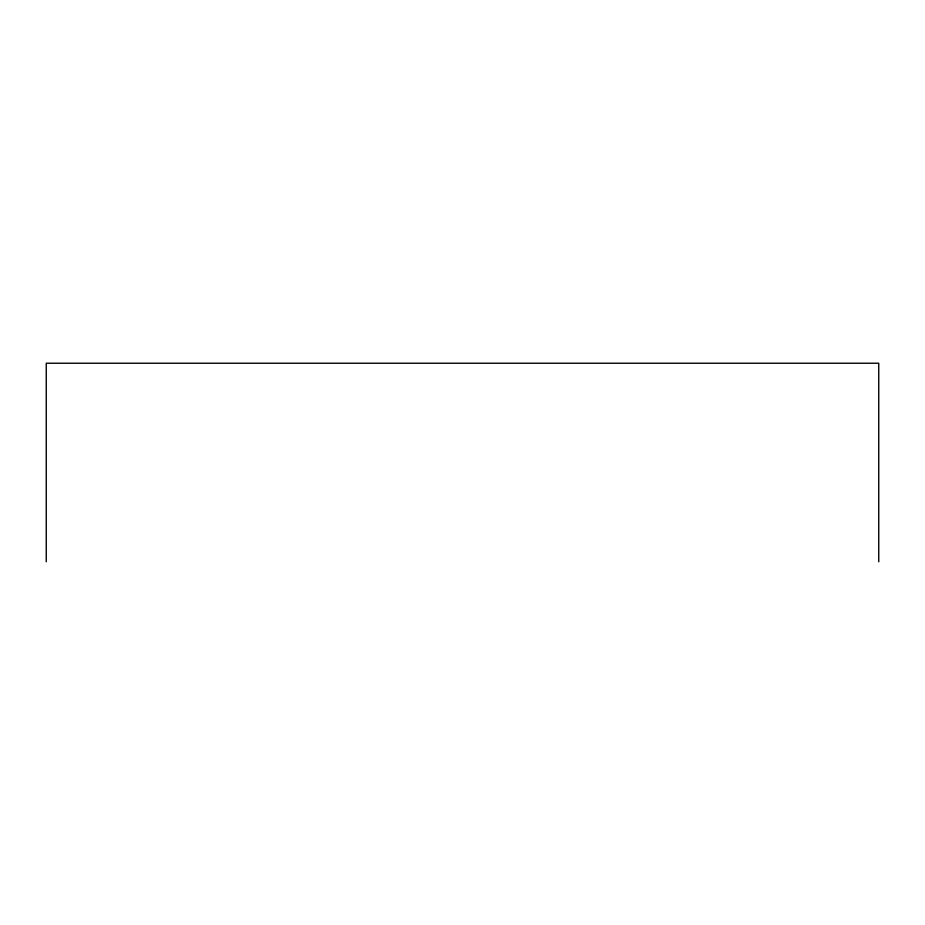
<?xml version="1.0" encoding="UTF-8"?>
<svg xmlns="http://www.w3.org/2000/svg" width="925" height="925" viewBox="0 0 925 925"><rect width="100%" height="100%" fill="white"/><g stroke="black" fill="none" stroke-linecap="round" stroke-linejoin="round"><path stroke-width="1.39" d="M878.75 561.764L878.75 363.236L46.25 363.236L46.25 561.764"/></g></svg>
